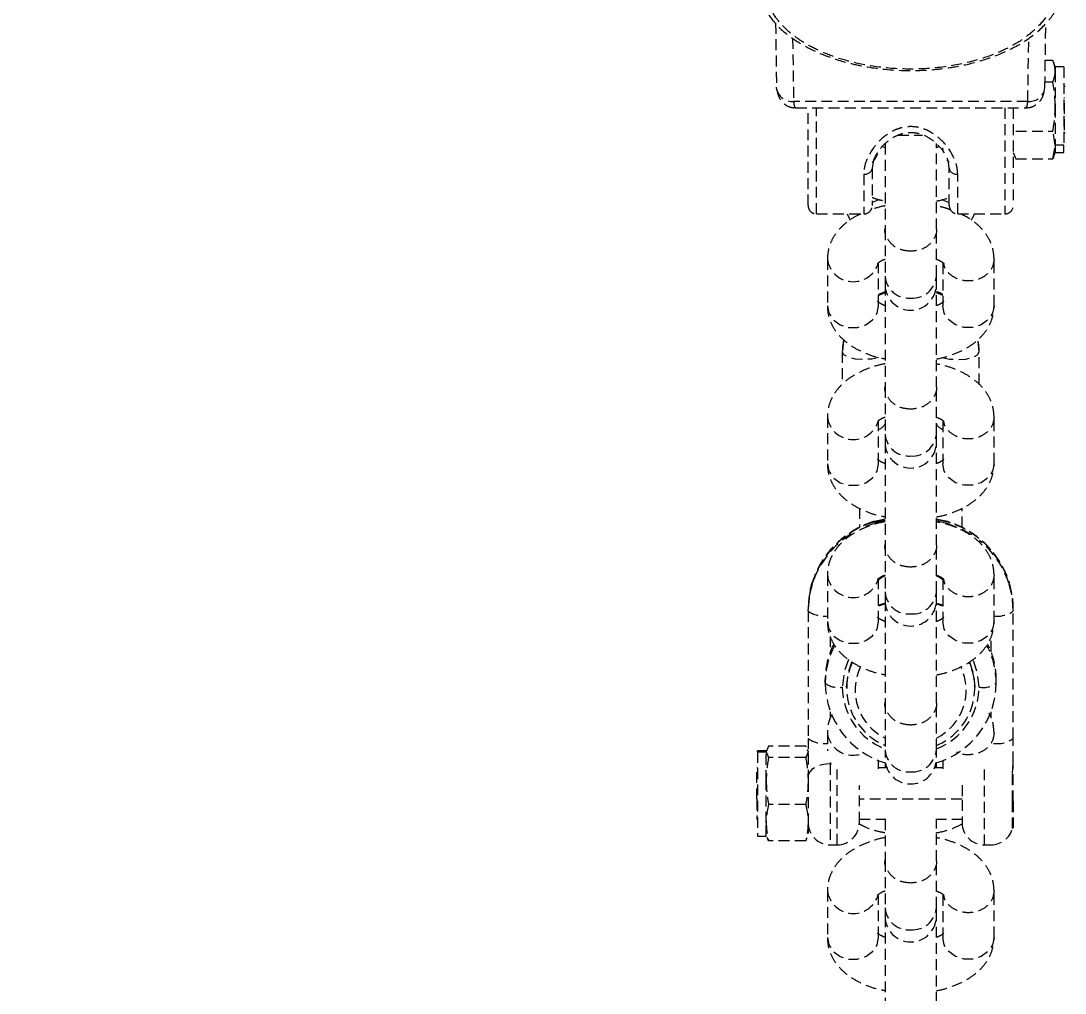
# Model space of a CAD drawing. Header units: millimetres. Extents: x -4197 to 3701, y -3900 to 3375.
# Drawn here: x 94.7 to 216.8, y 1456.5 to 1570.2 of the extents above; entities that cross this region are included whole.
import ezdxf

# ---------------------------------------------------------------- set-up
doc = ezdxf.new("R2010")
doc.units = ezdxf.units.MM
doc.linetypes.add('HIDDEN', pattern=[1.905, 1.27, -0.635])
for name, color, linetype in [('DIKOM_ОБЪЕКТ', 7, 'Continuous'), ('DIKOM_РАЗМЕР_ЗОНА', 7, 'Continuous'), ('DIKOM_РАЗМЕР_ОБЪЕКТА', 7, 'Continuous')]:
    doc.layers.add(name, color=color, linetype=linetype)
doc.styles.add('style1', font='arialbd.ttf', dxfattribs={"width": 0.8})
doc.dimstyles.new('1-50', dxfattribs={"dimtxt": 300, "dimasz": 200, "dimexe": 100, "dimexo": 0, "dimgap": 100, "dimtad": 1, "dimtxsty": 'style1', "dimcen": 200, "dimclrd": 7, "dimclre": 7, "dimclrt": 7, "dimadec": 1, "dimazin": 2, "dimtfac": 1, "dimtmove": 0, "dimatfit": 2, "dimfxl": 0, "dimlwd": 25, "dimlwe": 18, "dimarcsym": 0})

# ---------------------------------------------------------------- blocks, each defined once
blk = doc.blocks.new('*D2')
at = {"layer": 'Defpoints', "color": 0, "transparency": 16777216}
for p in [(-934.08, 1825.38), (198.72, 1825.38), (198.72, -1533.62)]:
    blk.add_point(p, dxfattribs=at)
at = {"layer": 'DIKOM_РАЗМЕР_ОБЪЕКТА', "color": 7, "lineweight": 18, "transparency": 16777216}
for p, q in [((198.72, 1825.38), (-1034.08, 1825.38)), ((198.72, -1533.62), (-1034.08, -1533.62))]:
    blk.add_line(p, q, dxfattribs=at)
at = {"layer": 'DIKOM_РАЗМЕР_ОБЪЕКТА', "color": 7, "lineweight": 25, "transparency": 16777216}
blk.add_line((-934.08, -1333.62), (-934.08, 1625.38), dxfattribs=at)
at = {"layer": 'DIKOM_РАЗМЕР_ОБЪЕКТА', "color": 7, "transparency": 16777216}
for points in [[(-967.42, 1625.38), (-900.75, 1625.38), (-934.08, 1825.38)], [(-967.42, -1333.62), (-900.75, -1333.62), (-934.08, -1533.62)]]:
    blk.add_solid(points, dxfattribs=at)
at = {"layer": 'DIKOM_РАЗМЕР_ОБЪЕКТА', "color": 7, "transparency": 16777216, "insert": (-1212.9, 33.6), "char_height": 300, "attachment_point": 5, "rotation": 90, "style": 'style1'}
blk.add_mtext('{\\fArial|b0|i0|c204|p34;\\H1.16667x;3360}', dxfattribs=at)
blk = doc.blocks.new('*D3')
at = {"layer": 'Defpoints', "color": 0, "transparency": 16777216}
for p in [(-3721.93, 3375.38), (198.72, 3375.38), (198.72, -3083.62)]:
    blk.add_point(p, dxfattribs=at)
at = {"layer": 'DIKOM_РАЗМЕР_ЗОНА', "color": 7, "lineweight": 18, "transparency": 16777216}
for p, q in [((198.72, 3375.38), (-3821.93, 3375.38)), ((198.72, -3083.62), (-3821.93, -3083.62))]:
    blk.add_line(p, q, dxfattribs=at)
at = {"layer": 'DIKOM_РАЗМЕР_ЗОНА', "color": 7, "lineweight": 25, "transparency": 16777216}
blk.add_line((-3721.93, -2883.62), (-3721.93, 3175.38), dxfattribs=at)
at = {"layer": 'DIKOM_РАЗМЕР_ЗОНА', "color": 7, "transparency": 16777216}
for points in [[(-3755.26, 3175.38), (-3688.6, 3175.38), (-3721.93, 3375.38)], [(-3755.26, -2883.62), (-3688.6, -2883.62), (-3721.93, -3083.62)]]:
    blk.add_solid(points, dxfattribs=at)
at = {"layer": 'DIKOM_РАЗМЕР_ЗОНА', "color": 7, "transparency": 16777216, "insert": (-4000.63, 193.17), "char_height": 300, "attachment_point": 5, "rotation": 90, "style": 'style1'}
blk.add_mtext('{\\fArial|b0|i0|c204|p34;\\H1.16667x;6460}', dxfattribs=at)

msp = doc.modelspace()

# ---------------------------------------------------------------- linework, layer by layer
at = {"layer": 'DIKOM_ОБЪЕКТ', "color": 7, "linetype": 'HIDDEN', "lineweight": 15}
for p, q in [((182.91, 1569.987), (183.029, 1562.463)), ((214.409, 1562.463), (214.527, 1569.939)), ((184.912, 1568.222), (185.029, 1560.805)), ((212.409, 1560.805), (212.527, 1568.244)), ((214.459, 1565.617), (215.338, 1565.617)), ((215.619, 1564.857), (215.413, 1565.424)), ((216.619, 1564.857), (215.619, 1564.857)), ((215.619, 1564.857), (215.619, 1564.351)), ((215.619, 1564.351), (215.619, 1560.206)), ((216.619, 1564.857), (216.619, 1555.712)), ((214.374, 1562.154), (214.409, 1562.463)), ((214.419, 1563.086), (215.338, 1563.086)), ((216.776, 1562.557), (216.619, 1562.557)), ((212.409, 1560.805), (185.029, 1560.805)), ((216.619, 1561.255), (216.719, 1561.199)), ((216.719, 1557.457), (216.719, 1561.199)), ((185.308, 1560.046), (212.133, 1560.046)), ((186.719, 1548.653), (186.719, 1560.046)), ((187.719, 1547.653), (187.719, 1560.046)), ((209.719, 1560.046), (209.719, 1547.653)), ((210.719, 1560.046), (210.719, 1548.653)), ((215.619, 1560.206), (215.619, 1555.712)), ((211.001, 1557.326), (215.338, 1557.326)), ((215.619, 1555.712), (215.338, 1557.326)), ((216.619, 1557.157), (216.776, 1557.157)), ((195.719, 1555.877), (195.719, 1545.844)), ((197.23, 1556.857), (200.107, 1556.857)), ((201.719, 1545.847), (201.719, 1555.875)), ((195.719, 1555.395), (195.383, 1555.543)), ((202.541, 1554.826), (202.469, 1555.381)), ((210.719, 1554.857), (210.925, 1554.291)), ((215.338, 1554.098), (215.619, 1555.712)), ((215.413, 1554.291), (215.619, 1554.857)), ((216.619, 1555.712), (215.619, 1555.712)), ((215.619, 1555.712), (215.619, 1554.857)), ((215.619, 1554.857), (216.619, 1554.857)), ((216.619, 1554.857), (216.619, 1555.712)), ((194.31, 1553.713), (194.219, 1552.994)), ((203.219, 1552.994), (203.128, 1553.717)), ((210.934, 1554.294), (211.001, 1554.098)), ((211.001, 1554.098), (215.338, 1554.098)), ((215.404, 1554.294), (215.338, 1554.098)), ((193.219, 1552.304), (193.219, 1547.653)), ((194.219, 1552.994), (194.219, 1548.653)), ((203.219, 1548.653), (203.219, 1552.994)), ((204.219, 1547.653), (204.219, 1552.304)), ((187.719, 1547.653), (193.219, 1547.653)), ((191.274, 1547.653), (191.641, 1546.932)), ((204.219, 1547.653), (209.719, 1547.653)), ((195.719, 1545.875), (195.719, 1540.382)), ((201.719, 1540.382), (201.719, 1545.875)), ((188.969, 1542.375), (188.969, 1536.912)), ((208.469, 1536.912), (208.469, 1542.405)), ((194.969, 1536.912), (194.969, 1541.837)), ((202.469, 1541.889), (202.469, 1536.912)), ((195.719, 1540.382), (195.719, 1539.397)), ((201.719, 1539.397), (201.719, 1540.382)), ((195.719, 1539.397), (195.719, 1527.375)), ((201.719, 1527.378), (201.719, 1539.397)), ((195.874, 1538.636), (194.969, 1538.223)), ((190.851, 1532.863), (190.719, 1531.514)), ((206.719, 1531.514), (206.588, 1532.86)), ((190.719, 1531.514), (190.719, 1527.708)), ((206.719, 1527.72), (206.719, 1531.514)), ((195.719, 1527.405), (195.719, 1521.913)), ((201.719, 1521.913), (201.719, 1527.405)), ((188.969, 1523.905), (188.969, 1518.442)), ((194.969, 1518.442), (194.969, 1523.368)), ((202.469, 1523.419), (202.469, 1518.442)), ((208.469, 1518.442), (208.469, 1523.935)), ((195.719, 1521.913), (195.719, 1520.927)), ((201.719, 1520.927), (201.719, 1521.913)), ((195.719, 1520.927), (195.719, 1508.906)), ((201.719, 1508.908), (201.719, 1520.927)), ((192.719, 1513.251), (192.719, 1510.964)), ((204.719, 1510.988), (204.719, 1513.241)), ((194.365, 1511.608), (195.719, 1511.892)), ((195.719, 1511.953), (194.376, 1511.67)), ((203.062, 1511.67), (201.719, 1511.953)), ((194.365, 1511.428), (193.447, 1511.098)), ((194.396, 1511.676), (194.384, 1511.678)), ((203.073, 1511.428), (201.719, 1511.763)), ((203.043, 1511.676), (203.055, 1511.678)), ((195.719, 1508.936), (195.719, 1503.443)), ((201.719, 1503.443), (201.719, 1508.936)), ((188.969, 1505.436), (188.969, 1499.973)), ((194.969, 1499.973), (194.969, 1504.898)), ((202.469, 1504.95), (202.469, 1499.973)), ((208.469, 1499.973), (208.469, 1505.466)), ((195.719, 1503.443), (195.719, 1502.458)), ((201.719, 1502.458), (201.719, 1503.443)), ((186.83, 1502.736), (186.719, 1501.221)), ((195.786, 1502.127), (194.969, 1501.892)), ((195.745, 1502.068), (194.969, 1501.798)), ((195.719, 1502.458), (195.719, 1490.436)), ((202.469, 1501.798), (201.694, 1502.068)), ((201.719, 1490.439), (201.719, 1502.458)), ((202.469, 1501.882), (201.791, 1502.086)), ((186.719, 1501.221), (186.719, 1501.401)), ((186.719, 1501.221), (186.719, 1486.321)), ((210.719, 1501.221), (210.719, 1501.401)), ((210.719, 1486.321), (210.719, 1501.221)), ((189.319, 1498.253), (189.319, 1496.456)), ((208.119, 1496.447), (208.119, 1498.254)), ((188.719, 1492.765), (188.719, 1493.205)), ((191.219, 1492.315), (191.219, 1492.203)), ((206.219, 1492.203), (206.219, 1492.315)), ((208.719, 1492.765), (208.719, 1493.205)), ((195.719, 1490.467), (195.719, 1484.974)), ((201.719, 1484.974), (201.719, 1490.467)), ((189.319, 1489.441), (189.319, 1488.685)), ((208.119, 1488.686), (208.119, 1489.441)), ((186.719, 1486.321), (186.719, 1484.547)), ((188.969, 1486.966), (188.969, 1484.877)), ((210.719, 1483.528), (210.719, 1486.321)), ((182.101, 1485.396), (181.819, 1484.746)), ((186.438, 1485.396), (182.101, 1485.396)), ((186.438, 1485.396), (186.468, 1485.327)), ((186.607, 1485.006), (186.719, 1484.746)), ((195.719, 1484.974), (195.719, 1484.076)), ((201.719, 1484.076), (201.719, 1484.974)), ((181.819, 1484.875), (180.819, 1484.875)), ((180.819, 1484.746), (180.819, 1484.875)), ((180.819, 1484.746), (180.819, 1474.875)), ((180.819, 1484.746), (181.819, 1484.746)), ((181.819, 1484.746), (181.819, 1484.875)), ((181.819, 1481.336), (181.819, 1484.746)), ((181.819, 1484.746), (182.101, 1484.097)), ((186.438, 1484.097), (182.101, 1484.097)), ((186.719, 1484.746), (186.438, 1484.097)), ((186.719, 1484.547), (186.719, 1481.336)), ((180.819, 1482.875), (180.719, 1482.875)), ((180.719, 1479.2), (180.719, 1482.875)), ((189.319, 1483.506), (189.319, 1483.332)), ((189.319, 1483.332), (189.319, 1473.875)), ((189.319, 1483.332), (189.44, 1483.332)), ((190.119, 1473.875), (190.119, 1482.695)), ((194.969, 1482.752), (194.969, 1483.732)), ((195.934, 1482.875), (194.969, 1482.875)), ((195.719, 1483.47), (195.719, 1482.875)), ((202.469, 1482.875), (201.505, 1482.875)), ((201.719, 1482.875), (201.719, 1483.47)), ((202.469, 1483.732), (202.469, 1482.752)), ((207.319, 1482.695), (207.319, 1473.875)), ((210.719, 1478.975), (210.719, 1483.528)), ((181.819, 1476.465), (181.819, 1481.336)), ((186.719, 1481.336), (186.719, 1476.465)), ((210.627, 1478.956), (210.627, 1482.229)), ((192.719, 1476.475), (192.719, 1480.823)), ((204.72, 1480.849), (204.72, 1479.099)), ((180.819, 1479.2), (180.719, 1479.2)), ((180.719, 1479.2), (180.719, 1476.875)), ((204.72, 1479.2), (192.719, 1479.2)), ((204.72, 1479.099), (204.72, 1476.425)), ((210.719, 1478.975), (210.627, 1478.975)), ((210.627, 1475.789), (210.627, 1478.956)), ((210.719, 1478.975), (210.719, 1475.875)), ((186.438, 1478.576), (182.101, 1478.576)), ((180.719, 1476.875), (180.819, 1476.875)), ((181.819, 1474.875), (181.819, 1476.465)), ((186.719, 1476.465), (186.719, 1474.875)), ((192.719, 1476.875), (195.8, 1476.875)), ((195.719, 1476.875), (195.719, 1471.967)), ((201.639, 1476.875), (204.72, 1476.875)), ((201.719, 1471.969), (201.719, 1476.875)), ((210.627, 1475.875), (210.719, 1475.875)), ((180.819, 1474.875), (181.819, 1474.875)), ((182.101, 1474.353), (181.932, 1474.743)), ((186.438, 1474.353), (182.101, 1474.353)), ((186.438, 1474.353), (186.607, 1474.743)), ((189.319, 1473.875), (190.119, 1473.875)), ((207.319, 1473.875), (208.119, 1473.875)), ((195.719, 1471.997), (195.719, 1466.504)), ((201.719, 1466.504), (201.719, 1471.997)), ((188.969, 1468.497), (188.969, 1463.034)), ((194.969, 1463.034), (194.969, 1467.96)), ((202.469, 1468.011), (202.469, 1463.034)), ((208.469, 1463.034), (208.469, 1468.527)), ((195.719, 1466.504), (195.719, 1465.519)), ((195.719, 1465.519), (195.719, 1453.497)), ((201.719, 1465.519), (201.719, 1466.504)), ((201.719, 1453.5), (201.719, 1465.519))]:
    msp.add_line(p, q, dxfattribs=at)
at = {"layer": 'DIKOM_ОБЪЕКТ', "color": 7, "linetype": 'HIDDEN', "lineweight": 15, "flags": 128}
for points in [[(183.07, 1562.131), (183.068, 1562.138), (183.029, 1562.463)], [(203.211, 1553.694), (203.171, 1553.734), (202.968, 1553.967)], [(195.034, 1549.313), (194.987, 1549.287), (194.219, 1549.01)], [(202.377, 1549.328), (202.451, 1549.287), (203.219, 1549.01)], [(195.86, 1538.489), (195.248, 1538.243), (194.969, 1538.111)], [(202.469, 1538.111), (202.19, 1538.243), (201.719, 1538.438)], [(188.969, 1536.912), (189.15, 1536.036), (189.671, 1535.265), (190.469, 1534.693), (191.448, 1534.389), (192.49, 1534.389), (193.469, 1534.693), (194.267, 1535.265), (194.788, 1536.036), (194.969, 1536.912), (194.969, 1536.912)], [(208.469, 1536.912), (208.288, 1536.036), (207.767, 1535.265), (206.969, 1534.693), (205.99, 1534.389), (204.948, 1534.389), (203.969, 1534.693), (203.171, 1535.265), (202.65, 1536.036), (202.469, 1536.912)], [(194.956, 1530.87), (194.176, 1530.686), (193.219, 1530.618), (192.263, 1530.686), (191.451, 1530.88), (190.91, 1531.171), (190.719, 1531.514)], [(202.449, 1530.881), (202.451, 1530.88), (203.263, 1530.686), (204.219, 1530.618), (205.176, 1530.686), (205.987, 1530.88), (206.529, 1531.171), (206.719, 1531.514)], [(188.969, 1518.442), (189.15, 1517.566), (189.671, 1516.796), (190.469, 1516.224), (191.448, 1515.919), (192.49, 1515.919), (193.469, 1516.224), (194.267, 1516.796), (194.788, 1517.566), (194.969, 1518.442), (194.969, 1518.442)], [(208.469, 1518.442), (208.288, 1517.566), (207.767, 1516.796), (206.969, 1516.224), (205.99, 1515.919), (204.948, 1515.919), (203.969, 1516.224), (203.171, 1516.796), (202.65, 1517.566), (202.469, 1518.442)], [(194.384, 1511.678), (194.38, 1511.676), (194.365, 1511.608)], [(203.055, 1511.678), (203.058, 1511.676), (203.073, 1511.608)], [(205.856, 1510.116), (204.676, 1510.789), (203.073, 1511.428)], [(210.719, 1501.221), (210.583, 1502.903), (210.205, 1504.46)], [(188.969, 1499.973), (189.15, 1499.097), (189.671, 1498.326), (190.469, 1497.754), (191.448, 1497.45), (192.49, 1497.45), (193.469, 1497.754), (194.267, 1498.326), (194.788, 1499.097), (194.969, 1499.973), (194.969, 1499.973)], [(208.469, 1499.973), (208.288, 1499.097), (207.767, 1498.326), (206.969, 1497.754), (205.99, 1497.45), (204.948, 1497.45), (203.969, 1497.754), (203.171, 1498.326), (202.65, 1499.097), (202.469, 1499.973)], [(191.437, 1495.542), (190.92, 1494.05), (190.719, 1492.315)], [(191.219, 1492.315), (191.407, 1493.941), (191.851, 1495.252)], [(205.58, 1495.267), (206.031, 1493.941), (206.219, 1492.315)], [(206.719, 1492.315), (206.519, 1494.05), (206, 1495.546)], [(189.319, 1483.332), (188.812, 1483.304), (188.324, 1483.218), (187.875, 1483.08), (187.481, 1482.893), (187.157, 1482.666), (186.917, 1482.407), (186.769, 1482.126), (186.719, 1481.834)], [(188.969, 1463.034), (189.15, 1462.158), (189.671, 1461.387), (190.469, 1460.815), (191.448, 1460.511), (192.49, 1460.511), (193.469, 1460.815), (194.267, 1461.387), (194.788, 1462.158), (194.969, 1463.034), (194.969, 1463.034)], [(208.469, 1463.034), (208.288, 1462.158), (207.767, 1461.387), (206.969, 1460.815), (205.99, 1460.511), (204.948, 1460.511), (203.969, 1460.815), (203.171, 1461.387), (202.65, 1462.158), (202.469, 1463.034)]]:
    msp.add_lwpolyline(points, dxfattribs=at)
at = {"layer": 'DIKOM_ОБЪЕКТ', "color": 7, "linetype": 'HIDDEN', "lineweight": 15}
for centre, radius, start, end in [((184.888, 1562.707), 1.907, 197.57598, 274.2597), ((212.552, 1562.703), 1.903, 265.68606, 343.22975), ((192.562, 1555.433), 2.407, 313.70213, 358.76092), ((193.35, 1553.184), 0.89, 261.53166, 347.67603), ((204.088, 1553.184), 0.89, 192.32451, 278.4685), ((187.719, 1548.653), 1, 179.99998, 270), ((193.219, 1548.653), 1, 270, 0.00001), ((204.219, 1548.653), 1, 179.99999, 270), ((209.719, 1548.653), 1, 270, 0.00002), ((191.996, 1542.781), 3.054, 187.64142, 342.58702), ((198.477, 1540.574), 2.764, 183.97828, 275.02673), ((198.928, 1540.613), 2.8, 265.7176, 355.27739), ((198.719, 1539.397), 3, 180, 0), ((191.996, 1524.311), 3.054, 187.64142, 342.58702), ((194.688, 1523.56), 1.124, 284.46141, 336.47267), ((202.75, 1523.56), 1.124, 203.52733, 255.53859), ((198.477, 1522.104), 2.764, 183.97828, 275.02673), ((198.928, 1522.143), 2.8, 265.7176, 355.27739), ((198.719, 1520.927), 3, 180, 0), ((197.471, 1501.314), 10.752, 106.7907, 179.53982), ((199.967, 1501.314), 10.752, 0.46019, 73.2093), ((197.392, 1501.156), 10.68, 121.87769, 171.48947), ((200.029, 1501.129), 10.707, 18.12784, 51.1251), ((191.996, 1505.842), 3.054, 187.64142, 342.58702), ((198.477, 1503.635), 2.764, 183.97828, 275.02673), ((198.928, 1503.674), 2.8, 265.7176, 355.27739), ((198.719, 1502.458), 3, 180, 0), ((188.56, 1503.708), 3.094, 233.50226, 277.60949), ((208.879, 1503.708), 3.094, 262.39051, 306.49774), ((198.269, 1492.758), 9.55, 152.36834, 179.95864), ((199.171, 1492.758), 9.548, 0.03997, 27.02418), ((198.481, 1492.207), 7.249, 155.39888, 247.60108), ((198.957, 1492.207), 7.249, 292.39848, 24.77139), ((198.495, 1491.978), 6.267, 154.07762, 243.70533), ((198.943, 1491.978), 6.267, 296.29474, 25.88417), ((190.245, 1494.875), 2.604, 234.14011, 280.50446), ((198.527, 1492.867), 9.808, 180.59707, 253.65796), ((198.533, 1492.379), 7.814, 180.46766, 248.8937), ((198.949, 1492.84), 9.771, 286.18124, 359.56374), ((198.905, 1492.379), 7.814, 291.1063, 359.53234), ((207.194, 1494.875), 2.604, 259.49554, 305.85989), ((188.56, 1488.808), 3.094, 233.50225, 277.6095), ((191.935, 1487.337), 2.989, 187.12452, 295.24344), ((208.845, 1488.869), 3.163, 261.68854, 306.33303), ((198.477, 1485.166), 2.764, 183.97828, 275.02673), ((198.928, 1485.204), 2.8, 265.7176, 355.27739), ((198.719, 1483.988), 3, 190.22581, 349.77419), ((189.319, 1476.475), 2.6, 180, 270), ((190.119, 1476.475), 2.6, 270, 0), ((207.319, 1476.475), 2.6, 181.10191, 270), ((208.119, 1476.475), 2.6, 270, 344.71103), ((191.996, 1468.903), 3.054, 187.64142, 342.58702), ((198.477, 1466.696), 2.764, 183.97828, 275.02673), ((198.719, 1465.519), 3, 180, 0), ((198.928, 1466.735), 2.8, 265.7176, 355.27739)]:
    msp.add_arc(centre, radius, start, end, dxfattribs=at)
for points, knots in [([(181.203, 1572.631), (181.594, 1571.839), (182.331, 1570.346), (184.355, 1568.493), (186.565, 1567.104), (188.769, 1566.124), (190.859, 1565.441), (193.548, 1564.802), (197.079, 1564.365), (200.787, 1564.428), (203.929, 1564.83), (206.647, 1565.433), (209.55, 1566.444), (212.403, 1567.958), (214.39, 1569.651), (215.635, 1571.266), (216.032, 1572.168), (216.236, 1572.631)], [0, 0, 0, 0, 0.0866183, 0.1632166, 0.22987708, 0.28667902, 0.33387557, 0.37793876, 0.466185, 0.55488702, 0.60497514, 0.66460374, 0.73382507, 0.81271056, 0.90133926, 0.94943103, 1, 1, 1, 1]), ([(215.378, 1572.304), (215.076, 1571.661), (214.492, 1570.419), (212.831, 1568.755), (210.9, 1567.438), (208.675, 1566.366), (206.031, 1565.46), (202.558, 1564.75), (198.539, 1564.499), (194.68, 1564.792), (191.522, 1565.443), (189.07, 1566.25), (187.091, 1567.153), (185.421, 1568.17), (184.008, 1569.333), (182.787, 1570.706), (182.316, 1571.741), (182.06, 1572.304)], [0, 0, 0, 0, 0.075504, 0.1458247, 0.2155916, 0.2694555, 0.3334939, 0.4139574, 0.5056649, 0.59146, 0.6627492, 0.7210612, 0.7736307, 0.8260642, 0.878632, 0.9339946, 1, 1, 1, 1]), ([(215.619, 1564.351), (215.602, 1564.586), (215.571, 1565.011), (215.41, 1565.43), (215.338, 1565.617)], [0, 0, 0, 0, 0.5530254, 1, 1, 1, 1]), ([(215.338, 1563.086), (215.427, 1563.323), (215.584, 1563.742), (215.609, 1564.167), (215.619, 1564.351)], [0, 0, 0, 0, 0.5657054, 1, 1, 1, 1]), ([(183.061, 1562.194), (183.132, 1561.869), (183.271, 1561.231), (183.849, 1560.525), (184.551, 1560.116), (185.072, 1560.069), (185.305, 1560.048)], [0, 0, 0, 0, 0.2841786, 0.5590615, 0.8021331, 1, 1, 1, 1]), ([(212.133, 1560.048), (212.357, 1560.068), (212.861, 1560.111), (213.556, 1560.498), (214.149, 1561.189), (214.299, 1561.83), (214.375, 1562.158)], [0, 0, 0, 0, 0.1922261, 0.43249832, 0.70939511, 1, 1, 1, 1]), ([(215.619, 1560.206), (215.602, 1560.741), (215.571, 1561.707), (215.41, 1562.66), (215.338, 1563.086)], [0, 0, 0, 0, 0.5530254, 1, 1, 1, 1]), ([(185.029, 1560.805), (185.046, 1560.633), (185.084, 1560.257), (185.191, 1560.001), (185.29, 1560.053), (185.295, 1560.056)], [0, 0, 0, 0, 0.4465049, 0.9716047, 1, 1, 1, 1]), ([(212.133, 1560.057), (212.211, 1560.1), (212.358, 1560.183), (212.393, 1560.605), (212.409, 1560.805)], [0, 0, 0, 0, 0.5262293, 1, 1, 1, 1]), ([(215.338, 1557.326), (215.427, 1557.866), (215.584, 1558.82), (215.609, 1559.787), (215.619, 1560.206)], [0, 0, 0, 0, 0.5657054, 1, 1, 1, 1]), ([(204.219, 1552.304), (204.196, 1552.615), (204.148, 1553.252), (203.649, 1554.612), (202.558, 1556.205), (200.972, 1557.363), (199.656, 1557.796), (198.718, 1557.898), (197.78, 1557.796), (196.466, 1557.362), (194.88, 1556.204), (193.789, 1554.612), (193.29, 1553.252), (193.243, 1552.615), (193.219, 1552.304)], [0, 0, 0, 0, 0.0671187, 0.1373911, 0.2785232, 0.3991511, 0.4509813, 0.5000545, 0.5491381, 0.6009519, 0.7214724, 0.8626138, 0.9328886, 1, 1, 1, 1]), ([(194.295, 1553.679), (194.423, 1554.024), (194.659, 1554.662), (195.45, 1555.684), (196.369, 1556.47), (197.447, 1556.998), (198.454, 1557.234), (199.7, 1557.139), (201.113, 1556.495), (202.166, 1555.507), (202.856, 1554.502), (203.046, 1553.959), (203.143, 1553.679)], [0, 0, 0, 0, 0.1108448, 0.2048023, 0.3345268, 0.403158, 0.4773071, 0.564827, 0.6791702, 0.8258913, 0.9101735, 1, 1, 1, 1]), ([(202.023, 1555.527), (201.975, 1555.498), (201.899, 1555.451), (201.767, 1555.407), (201.719, 1555.392)], [0, 0, 0, 0, 0.6389934, 1, 1, 1, 1]), ([(195.719, 1548.587), (195.664, 1548.579), (195.077, 1548.494), (194.542, 1548.311), (194.057, 1548.145)], [0, 0, 0, 0, 0.0932489, 1, 1, 1, 1]), ([(194.219, 1549.578), (194.485, 1549.481), (194.959, 1549.308), (195.487, 1549.222), (195.719, 1549.185)], [0, 0, 0, 0, 0.55997342, 1, 1, 1, 1]), ([(201.719, 1549.168), (201.774, 1549.176), (202.304, 1549.253), (202.787, 1549.418), (203.219, 1549.566)], [0, 0, 0, 0, 0.1033991, 1, 1, 1, 1]), ([(203.396, 1548.12), (203.074, 1548.24), (202.543, 1548.436), (201.951, 1548.533), (201.719, 1548.571)], [0, 0, 0, 0, 0.6078255, 1, 1, 1, 1]), ([(192.895, 1547.653), (192.735, 1547.586), (192.102, 1547.32), (191.196, 1546.682), (190.218, 1545.763), (189.517, 1544.72), (189.058, 1543.582), (188.999, 1542.779), (188.969, 1542.375)], [0, 0, 0, 0, 0.070463, 0.2777486, 0.471735, 0.6525146, 0.8252152, 1, 1, 1, 1]), ([(208.469, 1542.375), (208.447, 1542.723), (208.399, 1543.474), (208, 1544.565), (207.351, 1545.596), (206.462, 1546.502), (205.524, 1547.201), (204.816, 1547.527), (204.543, 1547.653)], [0, 0, 0, 0, 0.1507966, 0.3250132, 0.4993881, 0.6814788, 0.8769836, 1, 1, 1, 1]), ([(205.79, 1546.939), (205.896, 1547.085), (206.056, 1547.308), (206.135, 1547.565), (206.162, 1547.653)], [0, 0, 0, 0, 0.6568822, 1, 1, 1, 1]), ([(198.719, 1543.283), (198.327, 1543.321), (197.543, 1543.398), (196.535, 1543.992), (195.904, 1544.834), (195.643, 1545.555), (195.736, 1545.919), (195.745, 1545.955)], [0, 0, 0, 0, 0.2431409, 0.4862818, 0.7294226, 0.9725635, 1, 1, 1, 1]), ([(201.695, 1545.948), (201.704, 1545.913), (201.795, 1545.553), (201.534, 1544.834), (200.904, 1543.992), (199.895, 1543.398), (199.111, 1543.321), (198.719, 1543.283)], [0, 0, 0, 0, 0.0255926, 0.2691945, 0.5127963, 0.7563982, 1, 1, 1, 1]), ([(194.852, 1541.877), (194.847, 1541.872), (194.834, 1541.858), (195.063, 1542.051), (195.385, 1542.25), (195.673, 1542.348), (195.719, 1542.364)], [0, 0, 0, 0, 0.1911912, 0.5577561, 0.9289467, 1, 1, 1, 1]), ([(208.469, 1542.375), (208.424, 1542.039), (208.334, 1541.369), (207.64, 1540.516), (206.648, 1539.946), (205.47, 1539.746), (204.287, 1539.945), (203.308, 1540.518), (202.695, 1541.216), (202.613, 1541.71), (202.586, 1541.873)], [0, 0, 0, 0, 0.1335454, 0.2670908, 0.4006361, 0.5341815, 0.6677269, 0.8012723, 0.9348177, 1, 1, 1, 1]), ([(201.719, 1542.361), (201.886, 1542.293), (202.278, 1542.132), (202.571, 1541.894), (202.584, 1541.877), (202.589, 1541.87)], [0, 0, 0, 0, 0.2929048, 0.6897488, 1, 1, 1, 1]), ([(202.469, 1538.233), (202.387, 1538.285), (202.157, 1538.431), (201.891, 1538.507), (201.719, 1538.556)], [0, 0, 0, 0, 0.3543517, 1, 1, 1, 1]), ([(188.969, 1536.912), (188.991, 1536.563), (189.039, 1535.813), (189.439, 1534.721), (190.088, 1533.692), (190.973, 1532.78), (192.092, 1531.981), (193.455, 1531.324), (194.69, 1530.894), (195.488, 1530.755), (195.719, 1530.715)], [0, 0, 0, 0, 0.1083497, 0.2335271, 0.3588182, 0.4896533, 0.6301266, 0.7807224, 0.9366212, 1, 1, 1, 1]), ([(195.719, 1536.925), (195.553, 1536.994), (195.161, 1537.155), (194.867, 1537.393), (194.854, 1537.41), (194.849, 1537.417)], [0, 0, 0, 0, 0.2923179, 0.6883666, 1, 1, 1, 1]), ([(202.587, 1537.41), (202.591, 1537.414), (202.604, 1537.429), (202.376, 1537.235), (202.054, 1537.036), (201.766, 1536.938), (201.719, 1536.922)], [0, 0, 0, 0, 0.1911912, 0.5577561, 0.9289467, 1, 1, 1, 1]), ([(201.719, 1530.699), (201.774, 1530.707), (202.405, 1530.799), (203.54, 1531.161), (205.014, 1531.787), (206.249, 1532.598), (207.219, 1533.525), (207.921, 1534.566), (208.381, 1535.705), (208.44, 1536.508), (208.469, 1536.912)], [0, 0, 0, 0, 0.0148782, 0.1715991, 0.3325711, 0.481407, 0.6206936, 0.7504975, 0.8745005, 1, 1, 1, 1]), ([(190.878, 1532.932), (190.807, 1532.536), (190.723, 1532.065), (190.72, 1531.589), (190.719, 1531.514)], [0, 0, 0, 0, 0.84156497, 1, 1, 1, 1]), ([(206.719, 1531.514), (206.716, 1531.842), (206.711, 1532.325), (206.585, 1532.79), (206.545, 1532.94)], [0, 0, 0, 0, 0.6781017, 1, 1, 1, 1]), ([(195.719, 1530.118), (195.664, 1530.11), (195.033, 1530.018), (193.898, 1529.656), (192.424, 1529.03), (191.19, 1528.219), (190.219, 1527.292), (189.517, 1526.251), (189.058, 1525.112), (188.999, 1524.309), (188.969, 1523.905)], [0, 0, 0, 0, 0.0148782, 0.1715991, 0.3325711, 0.481407, 0.6206936, 0.7504975, 0.8745005, 1, 1, 1, 1]), ([(208.469, 1523.905), (208.447, 1524.254), (208.399, 1525.004), (208, 1526.096), (207.351, 1527.125), (206.465, 1528.037), (205.346, 1528.836), (203.983, 1529.493), (202.748, 1529.923), (201.95, 1530.062), (201.719, 1530.102)], [0, 0, 0, 0, 0.1083497, 0.2335271, 0.3588182, 0.4896533, 0.6301266, 0.7807224, 0.9366212, 1, 1, 1, 1]), ([(198.719, 1524.813), (198.327, 1524.852), (197.543, 1524.929), (196.535, 1525.522), (195.904, 1526.365), (195.643, 1527.086), (195.736, 1527.449), (195.745, 1527.486)], [0, 0, 0, 0, 0.2431409, 0.4862818, 0.7294226, 0.9725635, 1, 1, 1, 1]), ([(201.695, 1527.478), (201.704, 1527.444), (201.795, 1527.083), (201.534, 1526.365), (200.904, 1525.522), (199.895, 1524.929), (199.111, 1524.852), (198.719, 1524.813)], [0, 0, 0, 0, 0.0255926, 0.2691945, 0.5127963, 0.7563982, 1, 1, 1, 1]), ([(194.852, 1523.407), (194.847, 1523.403), (194.834, 1523.388), (195.063, 1523.582), (195.385, 1523.781), (195.673, 1523.879), (195.719, 1523.895)], [0, 0, 0, 0, 0.1911912, 0.5577561, 0.9289467, 1, 1, 1, 1]), ([(201.719, 1523.892), (201.886, 1523.823), (202.278, 1523.662), (202.571, 1523.424), (202.584, 1523.408), (202.589, 1523.4)], [0, 0, 0, 0, 0.2929048, 0.6897488, 1, 1, 1, 1]), ([(208.469, 1523.905), (208.424, 1523.57), (208.334, 1522.899), (207.64, 1522.046), (206.648, 1521.477), (205.47, 1521.277), (204.287, 1521.476), (203.308, 1522.049), (202.695, 1522.746), (202.613, 1523.241), (202.586, 1523.403)], [0, 0, 0, 0, 0.1335454, 0.2670908, 0.4006361, 0.5341815, 0.6677269, 0.8012723, 0.9348177, 1, 1, 1, 1]), ([(188.969, 1518.442), (188.991, 1518.094), (189.039, 1517.343), (189.439, 1516.252), (190.088, 1515.222), (190.973, 1514.311), (192.092, 1513.511), (193.455, 1512.855), (194.69, 1512.424), (195.488, 1512.286), (195.719, 1512.246)], [0, 0, 0, 0, 0.1083497, 0.2335271, 0.3588182, 0.4896533, 0.6301266, 0.7807224, 0.9366212, 1, 1, 1, 1]), ([(195.719, 1518.456), (195.553, 1518.524), (195.161, 1518.686), (194.867, 1518.924), (194.854, 1518.94), (194.849, 1518.948)], [0, 0, 0, 0, 0.2923179, 0.6883666, 1, 1, 1, 1]), ([(202.587, 1518.94), (202.591, 1518.945), (202.604, 1518.959), (202.376, 1518.766), (202.054, 1518.567), (201.766, 1518.469), (201.719, 1518.453)], [0, 0, 0, 0, 0.1911912, 0.5577561, 0.9289467, 1, 1, 1, 1]), ([(201.719, 1512.23), (201.774, 1512.238), (202.405, 1512.33), (203.54, 1512.692), (205.014, 1513.318), (206.249, 1514.128), (207.219, 1515.056), (207.921, 1516.096), (208.381, 1517.235), (208.44, 1518.038), (208.469, 1518.442)], [0, 0, 0, 0, 0.01487824, 0.17159906, 0.3325711, 0.48140696, 0.62069363, 0.75049751, 0.87450052, 1, 1, 1, 1]), ([(201.719, 1511.913), (201.739, 1511.912), (202.198, 1511.887), (202.645, 1511.744), (203.073, 1511.608)], [0, 0, 0, 0, 0.04310867, 1, 1, 1, 1]), ([(194.463, 1511.702), (194.112, 1511.584), (193.172, 1511.268), (191.74, 1510.512), (190.25, 1509.391), (188.983, 1508.033), (187.962, 1506.519), (187.523, 1505.406), (187.31, 1504.864)], [0, 0, 0, 0, 0.1074225, 0.287976, 0.4686094, 0.649077, 0.8293295, 1, 1, 1, 1]), ([(195.719, 1511.649), (195.664, 1511.641), (195.033, 1511.548), (193.898, 1511.186), (192.424, 1510.56), (191.19, 1509.75), (190.219, 1508.822), (189.517, 1507.782), (189.058, 1506.643), (188.999, 1505.84), (188.969, 1505.436)], [0, 0, 0, 0, 0.0148782, 0.1715991, 0.3325711, 0.481407, 0.6206936, 0.7504975, 0.8745005, 1, 1, 1, 1]), ([(195.719, 1511.777), (195.699, 1511.774), (195.24, 1511.718), (194.793, 1511.57), (194.365, 1511.428)], [0, 0, 0, 0, 0.04326996, 1, 1, 1, 1]), ([(208.469, 1505.436), (208.447, 1505.784), (208.399, 1506.535), (208, 1507.626), (207.351, 1508.656), (206.465, 1509.567), (205.346, 1510.367), (203.983, 1511.024), (202.748, 1511.454), (201.95, 1511.592), (201.719, 1511.632)], [0, 0, 0, 0, 0.1083497, 0.2335271, 0.3588182, 0.4896533, 0.6301266, 0.7807224, 0.9366212, 1, 1, 1, 1]), ([(210.474, 1503.472), (210.428, 1503.748), (210.28, 1504.625), (209.703, 1506.026), (208.778, 1507.614), (207.576, 1509.023), (206.152, 1510.209), (204.63, 1511.114), (203.55, 1511.5), (203.055, 1511.678)], [0, 0, 0, 0, 0.0725019, 0.2308159, 0.389176, 0.5476526, 0.7062987, 0.8651445, 1, 1, 1, 1]), ([(198.719, 1506.344), (198.327, 1506.382), (197.543, 1506.459), (196.535, 1507.053), (195.904, 1507.895), (195.643, 1508.617), (195.736, 1508.98), (195.745, 1509.017)], [0, 0, 0, 0, 0.2431409, 0.4862818, 0.7294226, 0.9725635, 1, 1, 1, 1]), ([(201.695, 1509.009), (201.704, 1508.975), (201.795, 1508.614), (201.534, 1507.895), (200.904, 1507.053), (199.895, 1506.459), (199.111, 1506.382), (198.719, 1506.344)], [0, 0, 0, 0, 0.0255926, 0.2691945, 0.5127963, 0.7563982, 1, 1, 1, 1]), ([(187.31, 1504.864), (187.297, 1504.835), (187.038, 1504.246), (186.809, 1503.073), (186.748, 1501.932), (186.719, 1501.401)], [0, 0, 0, 0, 0.0269831, 0.5462614, 1, 1, 1, 1]), ([(194.852, 1504.938), (194.847, 1504.933), (194.834, 1504.919), (195.063, 1505.112), (195.385, 1505.311), (195.673, 1505.41), (195.719, 1505.425)], [0, 0, 0, 0, 0.1911912, 0.5577561, 0.9289467, 1, 1, 1, 1]), ([(194.969, 1504.859), (195.155, 1505.021), (195.383, 1505.22), (195.666, 1505.331), (195.719, 1505.352)], [0, 0, 0, 0, 0.8128895, 1, 1, 1, 1]), ([(201.645, 1505.455), (201.839, 1505.376), (202.26, 1505.204), (202.572, 1504.955), (202.584, 1504.938), (202.589, 1504.931)], [0, 0, 0, 0, 0.3244605, 0.7035944, 1, 1, 1, 1]), ([(201.719, 1505.334), (201.849, 1505.281), (202.129, 1505.167), (202.351, 1504.969), (202.469, 1504.863)], [0, 0, 0, 0, 0.4647922, 1, 1, 1, 1]), ([(208.469, 1505.436), (208.424, 1505.1), (208.334, 1504.43), (207.64, 1503.577), (206.648, 1503.007), (205.47, 1502.807), (204.287, 1503.007), (203.308, 1503.58), (202.695, 1504.277), (202.613, 1504.772), (202.586, 1504.934)], [0, 0, 0, 0, 0.13354538, 0.26709076, 0.40063614, 0.53418151, 0.66772689, 0.80127227, 0.93481765, 1, 1, 1, 1]), ([(210.719, 1501.401), (210.713, 1501.769), (210.702, 1502.468), (210.548, 1503.15), (210.474, 1503.472)], [0, 0, 0, 0, 0.5268333, 1, 1, 1, 1]), ([(188.969, 1499.973), (188.991, 1499.625), (189.039, 1498.874), (189.439, 1497.782), (190.088, 1496.753), (190.973, 1495.841), (192.092, 1495.042), (193.455, 1494.385), (194.69, 1493.955), (195.488, 1493.817), (195.719, 1493.777)], [0, 0, 0, 0, 0.1083497, 0.2335271, 0.3588182, 0.4896533, 0.6301266, 0.7807224, 0.9366212, 1, 1, 1, 1]), ([(195.719, 1499.987), (195.553, 1500.055), (195.161, 1500.216), (194.867, 1500.454), (194.854, 1500.471), (194.849, 1500.478)], [0, 0, 0, 0, 0.2923179, 0.6883666, 1, 1, 1, 1]), ([(202.587, 1500.471), (202.591, 1500.476), (202.604, 1500.49), (202.376, 1500.297), (202.054, 1500.098), (201.766, 1499.999), (201.719, 1499.983)], [0, 0, 0, 0, 0.1911912, 0.5577561, 0.9289467, 1, 1, 1, 1]), ([(201.719, 1493.76), (201.774, 1493.768), (202.405, 1493.86), (203.54, 1494.223), (205.014, 1494.849), (206.249, 1495.659), (207.219, 1496.587), (207.921, 1497.627), (208.381, 1498.766), (208.44, 1499.569), (208.469, 1499.973)], [0, 0, 0, 0, 0.0148782, 0.1715991, 0.3325711, 0.481407, 0.6206936, 0.7504975, 0.8745005, 1, 1, 1, 1]), ([(189.732, 1497.356), (189.695, 1497.294), (189.514, 1496.981), (189.166, 1496.103), (188.79, 1494.792), (188.741, 1493.698), (188.719, 1493.205)], [0, 0, 0, 0, 0.0512214, 0.2552782, 0.6640221, 1, 1, 1, 1]), ([(208.719, 1493.205), (208.71, 1493.521), (208.69, 1494.18), (208.522, 1495.211), (208.241, 1496.174), (207.957, 1496.906), (207.761, 1497.252), (207.703, 1497.355)], [0, 0, 0, 0, 0.2150077, 0.4485668, 0.7192197, 0.9166568, 1, 1, 1, 1]), ([(198.719, 1487.875), (198.327, 1487.913), (197.543, 1487.99), (196.535, 1488.584), (195.904, 1489.426), (195.643, 1490.147), (195.736, 1490.51), (195.745, 1490.547)], [0, 0, 0, 0, 0.2431409, 0.4862818, 0.7294226, 0.9725635, 1, 1, 1, 1]), ([(201.695, 1490.54), (201.704, 1490.505), (201.795, 1490.145), (201.534, 1489.426), (200.904, 1488.584), (199.895, 1487.99), (199.111, 1487.913), (198.719, 1487.875)], [0, 0, 0, 0, 0.0255926, 0.2691945, 0.5127963, 0.7563982, 1, 1, 1, 1]), ([(189.478, 1489.099), (189.341, 1488.792), (189.039, 1488.117), (188.994, 1487.373), (188.969, 1486.966)], [0, 0, 0, 0, 0.4542292, 1, 1, 1, 1]), ([(208.469, 1486.966), (208.444, 1487.313), (208.389, 1488.059), (208.151, 1488.847), (207.906, 1489.228), (207.877, 1489.273)], [0, 0, 0, 0, 0.4323579, 0.9318647, 1, 1, 1, 1]), ([(208.469, 1486.966), (208.424, 1486.631), (208.334, 1485.96), (207.641, 1485.109), (206.645, 1484.533), (205.481, 1484.356), (204.568, 1484.441), (204.181, 1484.677), (204.113, 1484.718)], [0, 0, 0, 0, 0.1917809, 0.3835619, 0.5753428, 0.7671237, 0.9589046, 1, 1, 1, 1]), ([(182.101, 1484.097), (182.012, 1483.58), (181.854, 1482.665), (181.83, 1481.739), (181.819, 1481.336)], [0, 0, 0, 0, 0.5657054, 1, 1, 1, 1]), ([(186.438, 1484.097), (186.527, 1483.58), (186.684, 1482.665), (186.709, 1481.739), (186.719, 1481.336)], [0, 0, 0, 0, 0.5657054, 1, 1, 1, 1]), ([(210.627, 1482.229), (210.643, 1482.513), (210.671, 1483.022), (210.704, 1483.373), (210.719, 1483.528)], [0, 0, 0, 0, 0.5588232, 1, 1, 1, 1]), ([(181.819, 1481.336), (181.836, 1480.824), (181.867, 1479.898), (182.029, 1478.984), (182.101, 1478.576)], [0, 0, 0, 0, 0.5530254, 1, 1, 1, 1]), ([(186.719, 1481.336), (186.702, 1480.824), (186.671, 1479.898), (186.51, 1478.984), (186.438, 1478.576)], [0, 0, 0, 0, 0.55302543, 1, 1, 1, 1]), ([(182.101, 1478.576), (182.012, 1478.18), (181.854, 1477.481), (181.83, 1476.772), (181.819, 1476.465)], [0, 0, 0, 0, 0.5657054, 1, 1, 1, 1]), ([(186.438, 1478.576), (186.527, 1478.18), (186.684, 1477.481), (186.709, 1476.772), (186.719, 1476.465)], [0, 0, 0, 0, 0.5657054, 1, 1, 1, 1]), ([(181.819, 1476.465), (181.836, 1476.073), (181.867, 1475.364), (182.029, 1474.666), (182.101, 1474.353)], [0, 0, 0, 0, 0.5530254, 1, 1, 1, 1]), ([(186.719, 1476.465), (186.702, 1476.073), (186.671, 1475.364), (186.51, 1474.666), (186.438, 1474.353)], [0, 0, 0, 0, 0.5530254, 1, 1, 1, 1]), ([(192.694, 1476.324), (192.945, 1476.194), (193.661, 1475.823), (194.692, 1475.487), (195.489, 1475.348), (195.719, 1475.307)], [0, 0, 0, 0, 0.2779506, 0.7913029, 1, 1, 1, 1]), ([(201.719, 1475.291), (201.774, 1475.299), (202.405, 1475.391), (203.455, 1475.71), (204.344, 1476.126), (204.751, 1476.317)], [0, 0, 0, 0, 0.0489182, 0.5642009, 1, 1, 1, 1]), ([(195.719, 1474.71), (195.664, 1474.702), (195.033, 1474.61), (193.898, 1474.247), (192.424, 1473.621), (191.19, 1472.811), (190.219, 1471.884), (189.517, 1470.843), (189.058, 1469.704), (188.999, 1468.901), (188.969, 1468.497)], [0, 0, 0, 0, 0.0148782, 0.1715991, 0.3325711, 0.481407, 0.6206936, 0.7504975, 0.8745005, 1, 1, 1, 1]), ([(208.469, 1468.497), (208.447, 1468.845), (208.399, 1469.596), (208, 1470.688), (207.351, 1471.717), (206.465, 1472.629), (205.346, 1473.428), (203.983, 1474.085), (202.748, 1474.515), (201.95, 1474.654), (201.719, 1474.694)], [0, 0, 0, 0, 0.10834975, 0.23352714, 0.35881824, 0.48965331, 0.63012662, 0.78072237, 0.93662123, 1, 1, 1, 1]), ([(198.719, 1469.405), (198.327, 1469.444), (197.543, 1469.52), (196.535, 1470.114), (195.904, 1470.956), (195.643, 1471.678), (195.736, 1472.041), (195.745, 1472.078)], [0, 0, 0, 0, 0.2431409, 0.4862818, 0.7294226, 0.9725635, 1, 1, 1, 1]), ([(201.695, 1472.07), (201.704, 1472.036), (201.795, 1471.675), (201.534, 1470.956), (200.904, 1470.114), (199.895, 1469.52), (199.111, 1469.444), (198.719, 1469.405)], [0, 0, 0, 0, 0.0255926, 0.2691945, 0.5127963, 0.7563982, 1, 1, 1, 1]), ([(194.852, 1467.999), (194.847, 1467.994), (194.834, 1467.98), (195.063, 1468.174), (195.385, 1468.372), (195.673, 1468.471), (195.719, 1468.487)], [0, 0, 0, 0, 0.1911912, 0.5577561, 0.9289467, 1, 1, 1, 1]), ([(201.719, 1468.483), (201.886, 1468.415), (202.278, 1468.254), (202.571, 1468.016), (202.584, 1467.999), (202.589, 1467.992)], [0, 0, 0, 0, 0.2929048, 0.6897488, 1, 1, 1, 1]), ([(208.469, 1468.497), (208.424, 1468.162), (208.334, 1467.491), (207.64, 1466.638), (206.648, 1466.068), (205.47, 1465.869), (204.287, 1466.068), (203.308, 1466.641), (202.695, 1467.338), (202.613, 1467.833), (202.586, 1467.995)], [0, 0, 0, 0, 0.1335454, 0.2670908, 0.4006361, 0.5341815, 0.6677269, 0.8012723, 0.9348177, 1, 1, 1, 1]), ([(188.969, 1463.034), (188.991, 1462.686), (189.039, 1461.935), (189.439, 1460.844), (190.088, 1459.814), (190.973, 1458.903), (192.092, 1458.103), (193.455, 1457.447), (194.69, 1457.016), (195.488, 1456.878), (195.719, 1456.838)], [0, 0, 0, 0, 0.1083497, 0.2335271, 0.3588182, 0.4896533, 0.6301266, 0.7807224, 0.9366212, 1, 1, 1, 1]), ([(195.719, 1463.048), (195.553, 1463.116), (195.161, 1463.277), (194.867, 1463.515), (194.854, 1463.532), (194.849, 1463.539)], [0, 0, 0, 0, 0.2923179, 0.6883666, 1, 1, 1, 1]), ([(202.587, 1463.532), (202.591, 1463.537), (202.604, 1463.551), (202.376, 1463.358), (202.054, 1463.159), (201.766, 1463.06), (201.719, 1463.045)], [0, 0, 0, 0, 0.1911912, 0.5577561, 0.9289467, 1, 1, 1, 1]), ([(201.719, 1456.821), (201.774, 1456.829), (202.405, 1456.922), (203.54, 1457.284), (205.014, 1457.91), (206.249, 1458.72), (207.219, 1459.648), (207.921, 1460.688), (208.381, 1461.827), (208.44, 1462.63), (208.469, 1463.034)], [0, 0, 0, 0, 0.0148782, 0.1715991, 0.3325711, 0.481407, 0.6206936, 0.7504975, 0.8745005, 1, 1, 1, 1])]:
    msp.add_open_spline(points, degree=3, knots=knots, dxfattribs=at)

# ---------------------------------------------------------------- dimensions: what is measured, and where the dimension line sits
at = {"layer": 'DIKOM_РАЗМЕР_ЗОНА'}
dim = msp.add_linear_dim(base=(-3721.931, 3375.385), p1=(198.719, -3083.615), p2=(198.719, 3375.385), angle=270, text='{\\fArial|b0|i0|c204|p34;\\H1.16667x;6460}', dimstyle='1-50', dxfattribs=at)
dim.commit()
dim.dimension.update_dxf_attribs({"geometry": '*D3', "text_midpoint": (-3721.931, 193.171), "dimtype": 160})
at = {"layer": 'DIKOM_РАЗМЕР_ОБЪЕКТА'}
dim = msp.add_linear_dim(base=(-934.082, 1825.385), p1=(198.719, -1533.615), p2=(198.719, 1825.385), angle=270, text='{\\fArial|b0|i0|c204|p34;\\H1.16667x;3360}', dimstyle='1-50', dxfattribs=at)
dim.commit()
dim.dimension.update_dxf_attribs({"geometry": '*D2', "text_midpoint": (-934.082, 33.597), "dimtype": 160})

doc.saveas('drawing.dxf')
